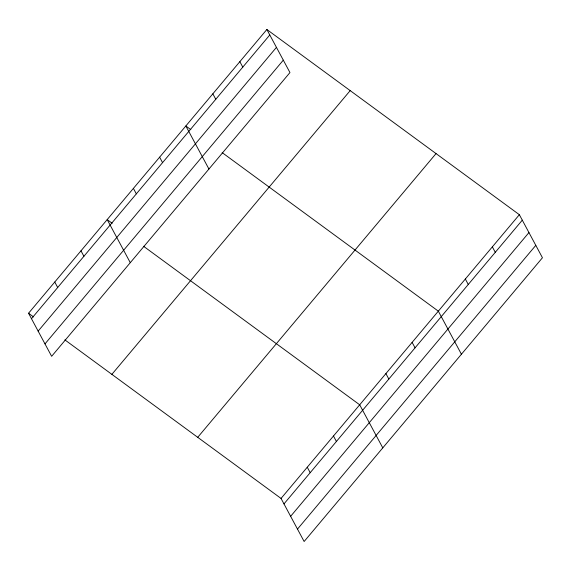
<?xml version="1.0" encoding="UTF-8"?>
<svg xmlns="http://www.w3.org/2000/svg" width="571" height="571" viewBox="0 0 571 571"><rect width="100%" height="100%" fill="white"/><g stroke="black" fill="none" stroke-linecap="round" stroke-linejoin="round"><path stroke-width="0.86" d="M266.864 29.499L289.954 72.56L51.64 356.304L28.55 313.243L266.864 29.499L519.36 214.696L542.45 257.757L304.136 541.501L281.046 498.44L64.873 339.881M31.484 318.704L269.79 34.967M38.136 331.116L276.443 47.372M44.988 343.892L283.302 60.155M111.873 374.355L350.187 90.618M197.723 437.322L436.037 153.585M281.046 498.44L519.36 214.696M283.98 503.9L522.294 220.163M290.632 516.312L528.946 232.568M297.484 529.096L535.798 245.352M190.821 129.631L185.839 125.97L208.929 169.037M222.155 152.614L438.335 311.166L461.425 354.234M112.18 223.261L107.191 219.607L130.281 262.667M143.514 246.244L359.694 404.803L382.777 447.864M28.55 313.243L33.532 316.898M492.352 246.858L495.285 252.318M465.344 279.012L468.27 284.479M412.119 342.379L415.053 347.846M239.856 61.661L242.782 67.121M385.903 373.591L388.837 379.058M212.847 93.815L215.774 99.283M333.478 436.016L336.405 441.483M159.623 157.182L162.549 162.649M307.262 467.228L310.196 472.688M133.407 188.394L136.341 193.862M80.982 250.819L83.908 256.286M54.766 282.031L57.692 287.491"/></g></svg>
